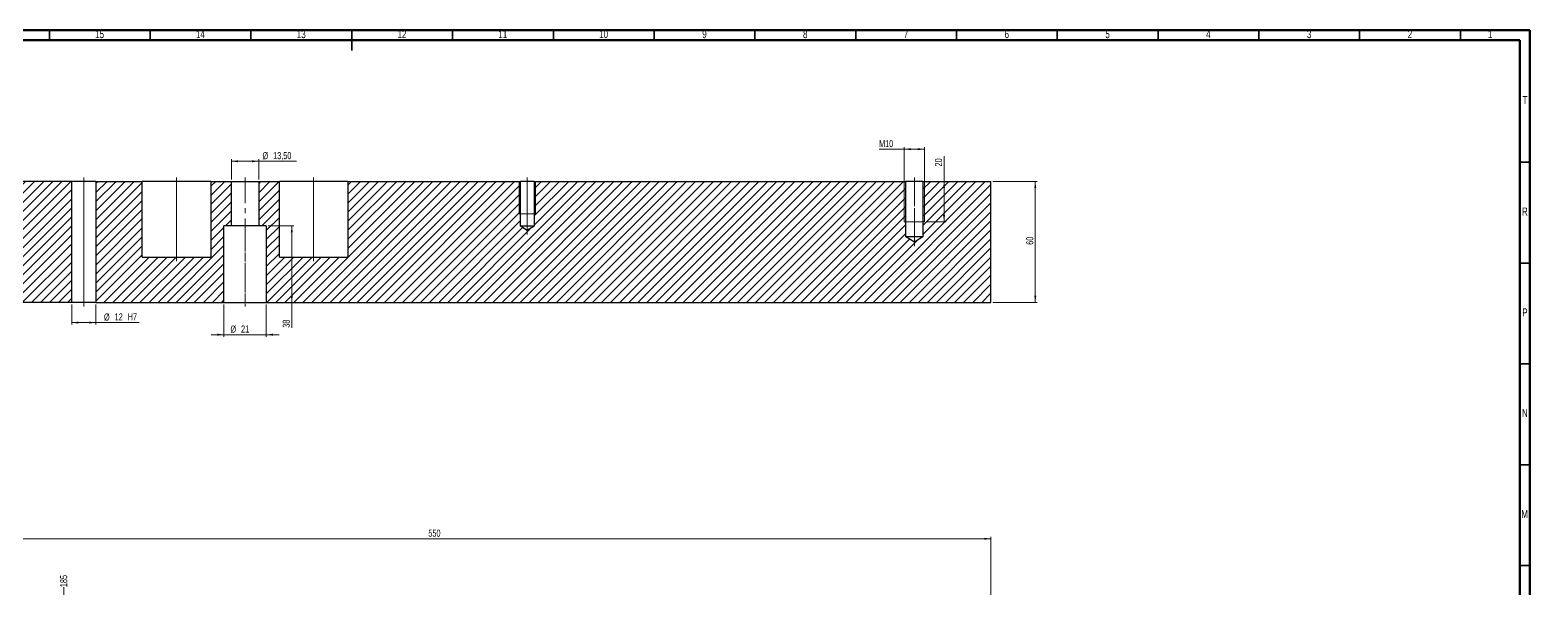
# Model space of a CAD drawing. Header units: millimetres. Extents: x 15 to 1184, y 5 to 836.
# Drawn here: x 440 to 1184, y 559 to 836 of the extents above; entities that cross this region are included whole.
import ezdxf

# ---------------------------------------------------------------- set-up
doc = ezdxf.new("R2010")
doc.units = ezdxf.units.MM
doc.linetypes.add('CENTERX2', pattern=[20.32, 12.7, -2.54, 2.54, -2.54])
doc.styles.add('SLDTEXTSTYLE0', font='TXT', dxfattribs={"width": 0.75})
doc.dimstyles.new('SLDDIMSTYLE1', dxfattribs={"dimtxt": 3.5, "dimasz": 3.302, "dimexe": 0, "dimexo": 0.0625, "dimgap": 0.875, "dimtad": 0, "dimtih": 1, "dimtoh": 1, "dimrnd": 1e-09, "dimzin": 12, "dimdsep": 46, "dimtxsty": 'SLDTEXTSTYLE0', "dimblk1": 'NONE', "dimblk2": 'NONE', "dimsah": 1, "dimcen": 0.09, "dimadec": 0, "dimazin": 3, "dimtfac": 1, "dimtofl": 0, "dimtmove": 0, "dimatfit": 3, "dimldrblk": 'NONE', "dimfxl": 1, "dimfrac": 2, "dimtolj": 1, "dimtzin": 12, "dimarcsym": 0})
doc.dimstyles.new('SLDDIMSTYLE2', dxfattribs={"dimtxt": 3.5, "dimasz": 3.302, "dimexe": 0, "dimexo": 0.0625, "dimgap": 0.875, "dimtad": 1, "dimrnd": 1e-09, "dimzin": 12, "dimdsep": 46, "dimtxsty": 'SLDTEXTSTYLE0', "dimsah": 1, "dimcen": 0.09, "dimadec": 0, "dimazin": 3, "dimtfac": 1, "dimtofl": 0, "dimtmove": 0, "dimatfit": 3, "dimfxl": 1, "dimfrac": 2, "dimtolj": 1, "dimtzin": 12, "dimarcsym": 0})
doc.dimstyles.new('SLDDIMSTYLE3', dxfattribs={"dimtxt": 3.5, "dimasz": 3.302, "dimexe": 0, "dimexo": 0.0625, "dimgap": 0.875, "dimtad": 1, "dimrnd": 1e-09, "dimzin": 12, "dimdsep": 46, "dimtxsty": 'SLDTEXTSTYLE0', "dimsah": 1, "dimcen": 0.09, "dimadec": 0, "dimazin": 3, "dimtfac": 1, "dimtmove": 0, "dimatfit": 0, "dimfxl": 1, "dimfrac": 2, "dimtolj": 1, "dimtzin": 12, "dimarcsym": 0})

# ---------------------------------------------------------------- blocks, each defined once
blk = doc.blocks.new('_D_11')
at = {"color": 7, "linetype": 'Continuous', "lineweight": 18}
blk.add_line((456.59, 540.76), (456.59, 559.76), dxfattribs=at)
at = {"color": 7, "linetype": 'Continuous', "lineweight": 18, "insert": (454.85, 559.76), "char_height": 3.5, "attachment_point": 1, "rotation": 90, "style": 'SLDTEXTSTYLE0'}
blk.add_mtext('185', dxfattribs=at)
blk = doc.blocks.new('_None')
blk = doc.blocks.new('_D_14')
at = {"color": 7, "linetype": 'Continuous', "lineweight": 18}
blk.add_line((416.59, 448.76), (416.59, 559.76), dxfattribs=at)
at = {"color": 7, "linetype": 'Continuous', "lineweight": 18, "insert": (414.85, 559.76), "char_height": 3.5, "attachment_point": 1, "rotation": 90, "style": 'SLDTEXTSTYLE0'}
blk.add_mtext('225', dxfattribs=at)
blk = doc.blocks.new('_D_16')
at = {"color": 7, "linetype": 'Continuous', "lineweight": 18}
blk.add_line((386.59, 531.26), (386.59, 559.76), dxfattribs=at)
at = {"color": 7, "linetype": 'Continuous', "lineweight": 18, "insert": (384.85, 559.76), "char_height": 3.5, "attachment_point": 1, "rotation": 90, "style": 'SLDTEXTSTYLE0'}
blk.add_mtext('255', dxfattribs=at)
blk = doc.blocks.new('_D_74')
at = {"color": 7, "linetype": 'Continuous', "lineweight": 18}
for p, q in [((366.59, 538.76), (366.59, 584.76)), ((916.59, 583.76), (366.59, 583.76)), ((916.59, 538.76), (916.59, 584.76))]:
    blk.add_line(p, q, dxfattribs=at)
for points in [[(366.59, 583.76), (369.89, 583.25), (369.89, 584.27)], [(916.59, 583.76), (913.28, 584.27), (913.28, 583.25)]]:
    blk.add_solid(points, dxfattribs=at)
at = {"color": 7, "linetype": 'Continuous', "lineweight": 18, "insert": (637.5, 588.27), "char_height": 3.5, "attachment_point": 1, "style": 'SLDTEXTSTYLE0'}
blk.add_mtext('550', dxfattribs=at)
blk = doc.blocks.new('_D_86')
at = {"color": 7, "linetype": 'Continuous', "lineweight": 18}
for p, q in [((917.59, 761), (939.59, 761)), ((938.59, 701), (938.59, 761)), ((917.59, 701), (939.59, 701))]:
    blk.add_line(p, q, dxfattribs=at)
for points in [[(938.59, 761), (938.08, 757.7), (939.09, 757.7)], [(938.59, 701), (939.09, 704.3), (938.08, 704.3)]]:
    blk.add_solid(points, dxfattribs=at)
at = {"color": 7, "linetype": 'Continuous', "lineweight": 18, "insert": (934.08, 729.58), "char_height": 3.5, "attachment_point": 1, "rotation": 90, "style": 'SLDTEXTSTYLE0'}
blk.add_mtext('60', dxfattribs=at)
blk = doc.blocks.new('_D_87')
at = {"color": 7, "linetype": 'Continuous', "lineweight": 18}
for p, q in [((873.59, 777), (861.07, 777)), ((873.59, 742), (873.59, 778)), ((873.59, 777), (883.59, 777)), ((883.59, 742), (883.59, 778))]:
    blk.add_line(p, q, dxfattribs=at)
for points in [[(873.59, 777), (876.89, 776.49), (876.89, 777.51)], [(883.59, 777), (880.28, 777.51), (880.28, 776.49)]]:
    blk.add_solid(points, dxfattribs=at)
at = {"color": 7, "linetype": 'Continuous', "lineweight": 18, "insert": (861.07, 781.51), "char_height": 3.5, "attachment_point": 1, "style": 'SLDTEXTSTYLE0'}
blk.add_mtext('M10', dxfattribs=at)
blk = doc.blocks.new('_D_88')
at = {"color": 7, "linetype": 'Continuous', "lineweight": 18}
for p, q in [((893.32, 761), (893.32, 773.58)), ((884.59, 761), (894.32, 761)), ((893.32, 761), (893.32, 741)), ((884.59, 741), (894.32, 741))]:
    blk.add_line(p, q, dxfattribs=at)
for points in [[(893.32, 761), (892.81, 757.7), (893.83, 757.7)], [(893.32, 741), (893.83, 744.3), (892.81, 744.3)]]:
    blk.add_solid(points, dxfattribs=at)
at = {"color": 7, "linetype": 'Continuous', "lineweight": 18, "insert": (888.81, 768.41), "char_height": 3.5, "attachment_point": 1, "rotation": 90, "style": 'SLDTEXTSTYLE0'}
blk.add_mtext('20', dxfattribs=at)
blk = doc.blocks.new('_D_89')
at = {"color": 7, "linetype": 'Continuous', "lineweight": 18}
for p, q in [((536.09, 700), (536.09, 684)), ((557.09, 700), (557.09, 684)), ((536.09, 685), (529.74, 685)), ((557.09, 685), (536.09, 685)), ((557.09, 685), (563.44, 685))]:
    blk.add_line(p, q, dxfattribs=at)
for points in [[(536.09, 685), (532.78, 685.51), (532.78, 684.49)], [(557.09, 685), (560.39, 684.49), (560.39, 685.51)]]:
    blk.add_solid(points, dxfattribs=at)
at = {"color": 7, "linetype": 'Continuous', "lineweight": 18, "char_height": 3.5, "attachment_point": 1, "style": 'SLDTEXTSTYLE0'}
for s, insert in [('%%c', (539.32, 689.51)), ('21', (544.6, 689.56))]:
    blk.add_mtext(s, dxfattribs=dict(at, insert=insert))
blk = doc.blocks.new('_D_90')
at = {"color": 7, "linetype": 'Continuous', "lineweight": 18}
for p, q in [((558.09, 739), (570.76, 739)), ((569.76, 739), (569.76, 701)), ((558.09, 701), (570.76, 701)), ((569.76, 701), (569.76, 688.41))]:
    blk.add_line(p, q, dxfattribs=at)
for points in [[(569.76, 739), (569.25, 735.7), (570.27, 735.7)], [(569.76, 701), (570.27, 704.3), (569.25, 704.3)]]:
    blk.add_solid(points, dxfattribs=at)
at = {"color": 7, "linetype": 'Continuous', "lineweight": 18, "insert": (565.25, 688.41), "char_height": 3.5, "attachment_point": 1, "rotation": 90, "style": 'SLDTEXTSTYLE0'}
blk.add_mtext('38', dxfattribs=at)
blk = doc.blocks.new('_D_91')
at = {"color": 7, "linetype": 'Continuous', "lineweight": 18}
for p, q in [((539.84, 762), (539.84, 772)), ((539.84, 771), (553.34, 771)), ((553.34, 762), (553.34, 772)), ((553.34, 771), (572.12, 771))]:
    blk.add_line(p, q, dxfattribs=at)
for points in [[(539.84, 771), (543.14, 770.49), (543.14, 771.51)], [(553.34, 771), (550.03, 771.51), (550.03, 770.49)]]:
    blk.add_solid(points, dxfattribs=at)
at = {"color": 7, "linetype": 'Continuous', "lineweight": 18, "char_height": 3.5, "attachment_point": 1, "style": 'SLDTEXTSTYLE0'}
for s, insert in [('%%c', (555.2, 775.51)), ('13,50', (560.48, 775.56))]:
    blk.add_mtext(s, dxfattribs=dict(at, insert=insert))
blk = doc.blocks.new('_D_95')
at = {"color": 7, "linetype": 'Continuous', "lineweight": 18}
for p, q in [((460.59, 700), (460.59, 690)), ((472.59, 700), (472.59, 690)), ((460.59, 691), (472.59, 691)), ((472.59, 691), (494.11, 691))]:
    blk.add_line(p, q, dxfattribs=at)
for points in [[(460.59, 691), (463.89, 690.49), (463.89, 691.51)], [(472.59, 691), (469.28, 691.51), (469.28, 690.49)]]:
    blk.add_solid(points, dxfattribs=at)
at = {"color": 7, "linetype": 'Continuous', "lineweight": 18, "char_height": 3.5, "attachment_point": 1, "style": 'SLDTEXTSTYLE0'}
for s, insert in [('%%c', (476.59, 695.51)), ('12', (481.87, 695.56)), ('H7', (488.35, 695.56))]:
    blk.add_mtext(s, dxfattribs=dict(at, insert=insert))

msp = doc.modelspace()

# ---------------------------------------------------------------- hatches: boundary and pattern name
at = {"linetype": 'Continuous', "lineweight": 18}
h = msp.add_hatch(dxfattribs=at)
h.set_pattern_fill('ANSI31', style=0)
h.paths.add_polyline_path([(428.337, 700.997), (460.587, 700.997), (460.587, 760.997), (431.587, 760.997), (431.587, 745.997), (428.337, 745.997)], flags=0)
h = msp.add_hatch(dxfattribs=at)
h.set_pattern_fill('ANSI31', style=0)
h.paths.add_polyline_path([(495.587, 760.997), (472.587, 760.997), (472.587, 700.997), (536.087, 700.997), (536.087, 738.997), (539.837, 738.997), (539.837, 760.997), (529.587, 760.997), (529.587, 723.497), (495.587, 723.497)], flags=0)
h = msp.add_hatch(dxfattribs=at)
h.set_pattern_fill('ANSI31', style=0)
h.paths.add_polyline_path([(683.187, 760.997), (597.587, 760.997), (597.587, 723.497), (563.587, 723.497), (563.587, 760.997), (553.337, 760.997), (553.337, 738.997), (557.087, 738.997), (557.087, 700.997), (916.587, 700.997), (916.587, 760.997), (882.837, 760.997), (882.837, 733.497), (878.587, 730.944), (874.337, 733.497), (874.337, 760.997), (689.987, 760.997), (689.987, 738.747), (686.587, 736.704), (683.187, 738.747)], flags=0)

# ---------------------------------------------------------------- linework, layer by layer
at = {"color": 7, "linetype": 'Continuous', "lineweight": 70}
for p, q in [((15, 836), (1184, 836)), ((1184, 836), (1184, 5)), ((20, 831), (1179, 831)), ((1179, 831), (1179, 10))]:
    msp.add_line(p, q, dxfattribs=at)
at = {"color": 7, "linetype": 'Continuous', "lineweight": 35}
for p, q in [((449.5, 831), (449.5, 836)), ((499.5, 831), (499.5, 836)), ((549.5, 831), (549.5, 836)), ((599.5, 836.001), (599.5, 825.999)), ((599.5, 831), (599.5, 836)), ((649.5, 831), (649.5, 836)), ((699.5, 831), (699.5, 836)), ((749.5, 831), (749.5, 836)), ((799.5, 831), (799.5, 836)), ((849.5, 831), (849.5, 836)), ((899.5, 831), (899.5, 836)), ((949.5, 831), (949.5, 836)), ((999.5, 831), (999.5, 836)), ((1049.5, 831), (1049.5, 836)), ((1099.5, 831), (1099.5, 836)), ((1149.5, 831), (1149.5, 836)), ((1179, 770.5), (1184, 770.5)), ((1179, 720.5), (1184, 720.5)), ((1179, 670.5), (1184, 670.5)), ((1179, 620.5), (1184, 620.5)), ((1179, 570.5), (1184, 570.5))]:
    msp.add_line(p, q, dxfattribs=at)
at = {"color": 7, "linetype": 'Continuous', "lineweight": 25}
for p, q in [((460.587, 760.997), (431.587, 760.997)), ((460.587, 700.997), (460.587, 760.997)), ((472.587, 760.997), (460.587, 760.997)), ((472.587, 760.997), (472.587, 700.997)), ((472.587, 760.997), (495.587, 760.997)), ((495.587, 723.497), (495.587, 760.997)), ((529.587, 760.997), (495.587, 760.997)), ((529.587, 760.997), (529.587, 723.497)), ((529.587, 760.997), (539.837, 760.997)), ((539.837, 738.997), (539.837, 760.997)), ((539.837, 760.997), (553.337, 760.997)), ((553.337, 760.997), (553.337, 738.997)), ((553.337, 760.997), (563.587, 760.997)), ((563.587, 723.497), (563.587, 760.997)), ((597.587, 760.997), (563.587, 760.997)), ((597.587, 760.997), (597.587, 723.497)), ((597.587, 760.997), (683.187, 760.997)), ((683.187, 738.747), (683.187, 760.997)), ((689.987, 760.997), (683.187, 760.997)), ((689.987, 760.997), (689.987, 738.747)), ((689.987, 760.997), (874.337, 760.997)), ((874.337, 733.497), (874.337, 760.997)), ((882.837, 760.997), (874.337, 760.997)), ((882.837, 760.997), (882.837, 733.497)), ((882.837, 760.997), (916.587, 760.997)), ((916.587, 700.997), (916.587, 760.997)), ((539.837, 738.997), (536.087, 738.997)), ((536.087, 700.997), (536.087, 738.997)), ((553.337, 738.997), (539.837, 738.997)), ((557.087, 738.997), (553.337, 738.997)), ((557.087, 738.997), (557.087, 700.997)), ((686.587, 736.704), (683.187, 738.747)), ((689.987, 738.747), (683.187, 738.747)), ((689.987, 738.747), (686.587, 736.704)), ((878.587, 730.944), (874.337, 733.497)), ((882.837, 733.497), (874.337, 733.497)), ((882.837, 733.497), (878.587, 730.944)), ((495.587, 723.497), (529.587, 723.497)), ((563.587, 723.497), (597.587, 723.497)), ((460.587, 700.997), (428.337, 700.997)), ((472.587, 700.997), (460.587, 700.997)), ((472.587, 700.997), (536.087, 700.997)), ((536.087, 700.997), (557.087, 700.997)), ((557.087, 700.997), (916.587, 700.997))]:
    msp.add_line(p, q, dxfattribs=at)
at = {"color": 7, "linetype": 'CENTERX2', "lineweight": 18}
for p, q in [((466.587, 762.997), (466.587, 698.997)), ((466.587, 698.997), (466.587, 762.997)), ((512.587, 762.997), (512.587, 721.497)), ((512.587, 721.497), (512.587, 762.997)), ((546.587, 762.997), (546.587, 738.997)), ((580.587, 762.997), (580.587, 721.497)), ((580.587, 721.497), (580.587, 762.997)), ((686.587, 762.997), (686.587, 736.747)), ((686.587, 738.747), (686.587, 762.997)), ((878.587, 762.997), (878.587, 731.497)), ((878.587, 733.497), (878.587, 762.997)), ((546.587, 740.997), (546.587, 698.997)), ((546.587, 738.997), (546.587, 698.997)), ((686.587, 738.747), (686.587, 734.704)), ((878.587, 733.497), (878.587, 728.944))]:
    msp.add_line(p, q, dxfattribs=at)
at = {"color": 7, "linetype": 'Continuous', "lineweight": 18}
for p, q in [((682.587, 744.997), (682.587, 760.997)), ((690.587, 760.997), (690.587, 744.997)), ((873.587, 740.997), (873.587, 760.997)), ((883.587, 760.997), (883.587, 740.997)), ((683.187, 744.997), (682.587, 744.997)), ((683.187, 744.997), (689.987, 744.997)), ((690.587, 744.997), (689.987, 744.997)), ((874.337, 740.997), (873.587, 740.997)), ((874.337, 740.997), (882.837, 740.997)), ((883.587, 740.997), (882.837, 740.997))]:
    msp.add_line(p, q, dxfattribs=at)

# ---------------------------------------------------------------- texts
at = {"color": 7, "linetype": 'Continuous', "lineweight": 0, "attachment_point": 2, "style": 'SLDTEXTSTYLE0'}
for s, insert, char_height in [('15', (474.42, 836.06), 3.9688), ('14', (524.42, 836.06), 3.9688), ('13', (574.42, 836.06), 3.9688), ('12', (624.42, 836.06), 3.9688), ('11', (674.42, 836.06), 3.9688), ('10', (724.42, 836.06), 3.9688), ('9', (774.46, 836.06), 3.969), ('8', (824.46, 836.06), 3.969), ('7', (874.46, 836.06), 3.969), ('6', (924.46, 836.06), 3.969), ('5', (974.46, 836.06), 3.969), ('4', (1024.46, 836.06), 3.969), ('3', (1074.46, 836.06), 3.969), ('2', (1124.46, 836.06), 3.969), ('1', (1164.21, 836.06), 3.969), ('T', (1181.488, 803.31), 3.969), ('R', (1181.444, 748.06), 3.969), ('P', (1181.485, 698.06), 3.969), ('N', (1181.464, 648.06), 3.969), ('M', (1181.362, 598.06), 3.969)]:
    msp.add_mtext(s, dxfattribs=dict(at, insert=insert, char_height=char_height))

# ---------------------------------------------------------------- dimensions: what is measured, and where the dimension line sits
at = {"color": 7, "linetype": 'Continuous', "lineweight": 18}
for base, p1, p2, text, dimstyle, picture, middle in [((883.587, 776.997), (873.587, 740.997), (883.587, 740.997), 'M10', 'SLDDIMSTYLE2', '_D_87', (865.803, 776.997)), ((553.337, 770.997), (539.837, 760.997), (553.337, 760.997), '%%c<>', 'SLDDIMSTYLE2', '_D_91', (563.658, 770.997)), ((472.587, 690.997), (460.587, 700.997), (472.587, 700.997), '%%c<> H7', 'SLDDIMSTYLE2', '_D_95', (485.349, 690.997)), ((536.087, 684.997), (557.087, 700.997), (536.087, 700.997), '%%c<>', 'SLDDIMSTYLE3', '_D_89', (544.549, 684.997))]:
    dim = msp.add_linear_dim(base=base, p1=p1, p2=p2, text=text, dimstyle=dimstyle, dxfattribs=at)
    dim.commit()
    dim.dimension.update_dxf_attribs({"geometry": picture, "text_midpoint": middle, "dimtype": 160})
for base, p1, p2, picture, middle in [((893.322, 740.997), (883.587, 760.997), (883.587, 740.997), '_D_88', (893.322, 770.997)), ((938.587, 760.997), (916.587, 700.997), (916.587, 760.997), '_D_86', (938.587, 732.168)), ((569.762, 700.997), (557.087, 738.997), (557.087, 700.997), '_D_90', (569.762, 690.997))]:
    dim = msp.add_linear_dim(base=base, p1=p1, p2=p2, angle=90, dimstyle='SLDDIMSTYLE2', dxfattribs=at)
    dim.commit()
    dim.dimension.update_dxf_attribs({"geometry": picture, "text_midpoint": middle, "dimtype": 160})
dim = msp.add_linear_dim(base=(366.587, 583.759), p1=(916.587, 537.759), p2=(366.587, 537.759), dimstyle='SLDDIMSTYLE2', dxfattribs=at)
dim.commit()
dim.dimension.update_dxf_attribs({"geometry": '_D_74', "text_midpoint": (641.38, 583.759), "dimtype": 160})
for feature_location, offset, picture, middle in [((386.587, 530.259), (0, 29.5), '_D_16', (386.587, 563.638)), ((416.587, 447.759), (0, 112), '_D_14', (416.587, 563.638)), ((456.587, 539.759), (0, 20), '_D_11', (456.587, 563.638))]:
    dim = msp.add_ordinate_dim(feature_location=feature_location, offset=offset, dtype=1, origin=(641.587, 165.259), dimstyle='SLDDIMSTYLE1', dxfattribs=at)
    dim.commit()
    dim.dimension.update_dxf_attribs({"geometry": picture, "text_midpoint": middle})

doc.saveas('drawing.dxf')
